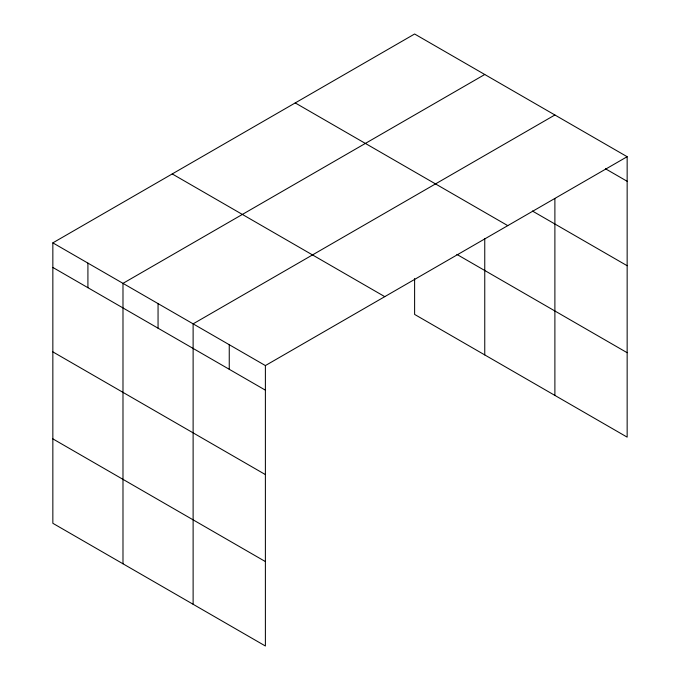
<?xml version="1.0" encoding="UTF-8"?>
<svg xmlns="http://www.w3.org/2000/svg" width="680" height="680" viewBox="0 0 680 680"><rect width="100%" height="100%" fill="white"/><g stroke="black" fill="none" stroke-linecap="round" stroke-linejoin="round"><path stroke-width="1.02" d="M52.845 242.862L265.387 365.576L265.387 646L52.845 523.294L52.845 242.862L414.613 34L627.156 156.706L627.156 437.138L414.613 314.423L414.613 278.545M484.755 74.494L122.986 283.356L122.986 563.788M554.888 114.988L193.12 323.85L193.12 604.282M265.387 365.576L627.156 156.706M605.472 168.776L627.156 181.288M532.406 211.021L627.156 265.719M295.231 102.927L507.773 225.632M456.875 254.397L627.156 352.707M172.227 173.935L384.769 296.65M52.845 267.444L265.387 390.159M52.845 351.875L265.387 474.581M52.845 438.863L265.387 561.569M554.888 198.67L554.888 395.411M484.755 238.672L484.755 354.918M229.253 344.709L229.253 369.3M158.057 303.603L158.057 328.185M87.916 263.109L87.916 287.691"/></g></svg>
